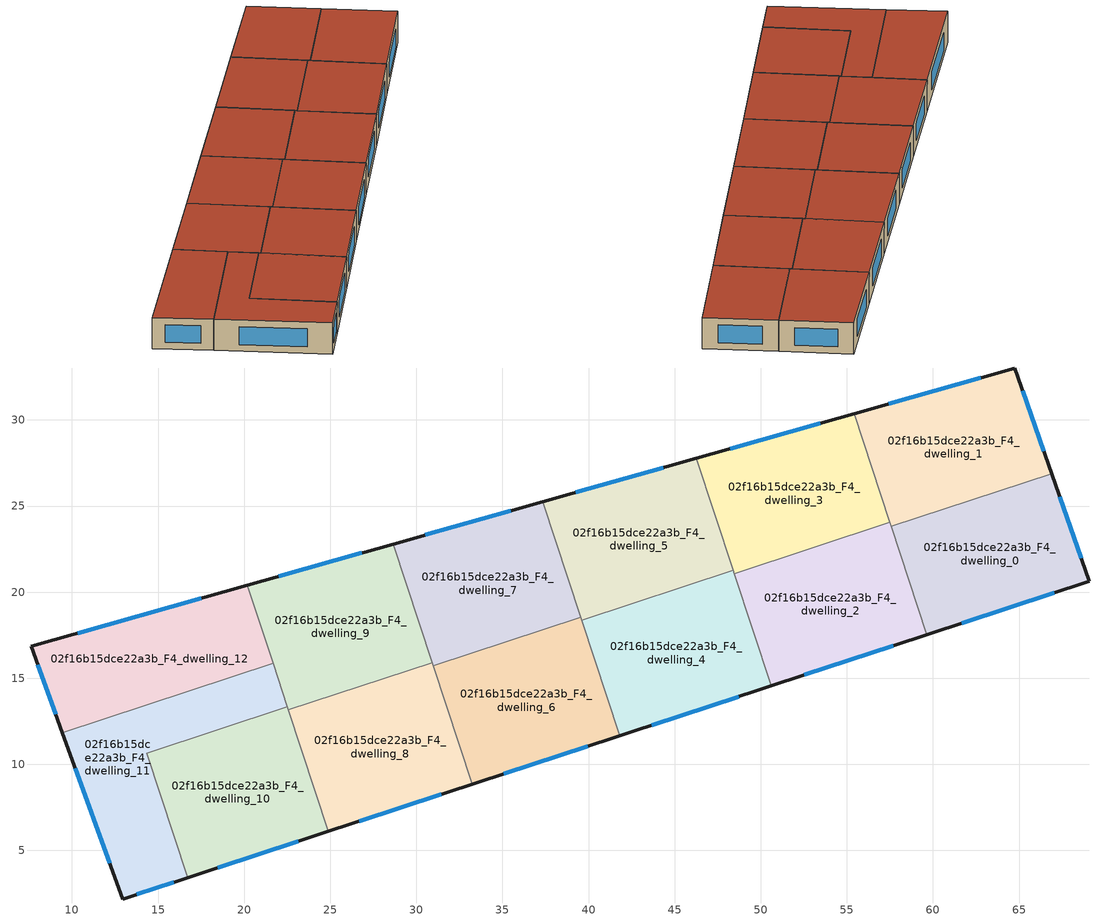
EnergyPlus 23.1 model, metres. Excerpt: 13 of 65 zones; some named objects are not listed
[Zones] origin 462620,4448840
02f16b15dce22a3b_F4_dwelling_0
 floor to 02f16b15dce22a3b_F3_dwelling_0 (EU_floor_Construction): 66.9,26.88 69.08,20.63 59.64,17.53 57.58,23.82 z12
 wall outside (EU_wall_Construction): 59.64,17.53 69.08,20.63 66.9,26.88 z12:15
 wall to 02f16b15dce22a3b_F4_dwelling_1 (EU_wall_Construction): 66.9,26.88 57.58,23.82 z12:15
 wall to 02f16b15dce22a3b_F4_dwelling_2 (EU_wall_Construction): 57.58,23.82 59.64,17.53 z12:15
 window (EU_Window_Construction): 68.61,21.97 67.37,25.54 / 61.66,18.19 67.06,19.97 z12.64:14.36
 roof outside (EU_roof_Construction): 69.08,20.63 66.9,26.88 57.58,23.82 59.64,17.53 z15
02f16b15dce22a3b_F4_dwelling_1
 floor to 02f16b15dce22a3b_F3_dwelling_1 (EU_floor_Construction): 64.76,33.02 66.9,26.88 57.58,23.82 55.42,30.37 z12
 wall outside (EU_wall_Construction): 66.9,26.88 64.76,33.02 55.42,30.37 z12:15
 wall to 02f16b15dce22a3b_F4_dwelling_3 (EU_wall_Construction): 55.42,30.37 57.5,24.05 z12:15
 wall to 02f16b15dce22a3b_F4_dwelling_2 (EU_wall_Construction): 57.5,24.04 57.58,23.82 z12:15
 window (EU_Window_Construction): 66.44,28.2 65.22,31.7 / 62.76,32.45 57.42,30.94 z12.64:14.36
 roof outside (EU_roof_Construction): 66.9,26.88 64.76,33.02 55.42,30.37 57.58,23.82 z15
02f16b15dce22a3b_F4_dwelling_10
 floor to 02f16b15dce22a3b_F3_dwelling_10 (EU_floor_Construction): 22.51,13.34 24.89,6.1 16.74,3.42 14.36,10.66 z12
 wall outside (EU_wall_Construction): 16.74,3.42 24.89,6.1 z12:15
 wall to 02f16b15dce22a3b_F4_dwelling_11 (EU_wall_Construction): 22.51,13.34 14.36,10.66 16.74,3.42 z12:15
 wall to 02f16b15dce22a3b_F4_dwelling_8 (EU_wall_Construction): 24.89,6.1 22.57,13.16 z12:15
 wall to 02f16b15dce22a3b_F4_dwelling_9 (EU_wall_Construction): 22.57,13.16 22.51,13.34 z12:15
 window (EU_Window_Construction): 18.48,4 23.14,5.53 z12.64:14.36
 roof outside (EU_roof_Construction): 24.89,6.1 22.51,13.34 14.36,10.66 16.74,3.42 z15
02f16b15dce22a3b_F4_dwelling_11
 floor to 02f16b15dce22a3b_F3_dwelling_11 (EU_floor_Construction): 21.68,15.87 22.51,13.34 14.36,10.66 16.74,3.42 12.96,2.18 9.45,11.85 z12
 wall outside (EU_wall_Construction): 9.45,11.85 12.96,2.18 16.74,3.42 z12:15
 wall to 02f16b15dce22a3b_F4_dwelling_12 (EU_wall_Construction): 21.68,15.87 9.45,11.85 z12:15
 wall to 02f16b15dce22a3b_F4_dwelling_9 (EU_wall_Construction): 22.51,13.34 21.68,15.87 z12:15
 window (EU_Window_Construction): 13.77,2.45 15.93,3.16 / 10.2,9.78 12.2,4.25 z12.64:14.36
 roof outside (EU_roof_Construction): 16.74,3.42 14.36,10.66 22.51,13.34 21.68,15.87 9.45,11.85 12.96,2.18 z15
02f16b15dce22a3b_F4_dwelling_12
 floor to 02f16b15dce22a3b_F3_dwelling_12 (EU_floor_Construction): 20.19,20.4 21.68,15.87 9.45,11.85 7.64,16.85 z12
 wall outside (EU_wall_Construction): 20.19,20.4 7.64,16.85 9.45,11.85 z12:15
 wall to 02f16b15dce22a3b_F4_dwelling_9 (EU_wall_Construction): 21.68,15.87 20.19,20.4 z12:15
 window (EU_Window_Construction): 8.03,15.78 9.06,12.92 / 17.5,19.64 10.33,17.61 z12.64:14.36
 roof outside (EU_roof_Construction): 21.68,15.87 20.19,20.4 7.64,16.85 9.45,11.85 z15
02f16b15dce22a3b_F4_dwelling_2
 floor to 02f16b15dce22a3b_F3_dwelling_2 (EU_floor_Construction): 57.5,24.04 59.64,17.53 50.6,14.55 48.45,21.07 z12
 wall outside (EU_wall_Construction): 50.6,14.55 59.64,17.53 z12:15
 wall to 02f16b15dce22a3b_F4_dwelling_3 (EU_wall_Construction): 57.5,24.04 48.45,21.07 z12:15
 wall to 02f16b15dce22a3b_F4_dwelling_4 (EU_wall_Construction): 48.45,21.07 50.6,14.55 z12:15
 window (EU_Window_Construction): 52.53,15.19 57.71,16.89 z12.64:14.36
 roof outside (EU_roof_Construction): 59.64,17.53 57.5,24.04 48.45,21.07 50.6,14.55 z15
02f16b15dce22a3b_F4_dwelling_3
 floor to 02f16b15dce22a3b_F3_dwelling_3 (EU_floor_Construction): 55.42,30.37 57.5,24.04 48.45,21.07 46.25,27.78 z12
 wall outside (EU_wall_Construction): 55.42,30.37 46.25,27.78 z12:15
 wall to 02f16b15dce22a3b_F4_dwelling_5 (EU_wall_Construction): 46.25,27.78 48.39,21.26 z12:15
 wall to 02f16b15dce22a3b_F4_dwelling_4 (EU_wall_Construction): 48.39,21.26 48.45,21.07 z12:15
 window (EU_Window_Construction): 53.46,29.82 48.21,28.33 z12.64:14.36
 roof outside (EU_roof_Construction): 57.5,24.04 55.42,30.37 46.25,27.78 48.45,21.07 z15
02f16b15dce22a3b_F4_dwelling_4
 floor to 02f16b15dce22a3b_F3_dwelling_4 (EU_floor_Construction): 48.39,21.26 50.6,14.55 41.8,11.66 39.6,18.37 z12
 wall outside (EU_wall_Construction): 41.8,11.66 50.6,14.55 z12:15
 wall to 02f16b15dce22a3b_F4_dwelling_5 (EU_wall_Construction): 48.39,21.26 39.6,18.37 z12:15
 wall to 02f16b15dce22a3b_F4_dwelling_6 (EU_wall_Construction): 39.6,18.37 41.8,11.66 z12:15
 window (EU_Window_Construction): 43.68,12.28 48.71,13.94 z12.64:14.36
 roof outside (EU_roof_Construction): 50.6,14.55 48.39,21.26 39.6,18.37 41.8,11.66 z15
02f16b15dce22a3b_F4_dwelling_5
 floor to 02f16b15dce22a3b_F3_dwelling_5 (EU_floor_Construction): 46.25,27.78 48.39,21.26 39.6,18.37 37.33,25.25 z12
 wall outside (EU_wall_Construction): 46.25,27.78 37.33,25.25 z12:15
 wall to 02f16b15dce22a3b_F4_dwelling_7 (EU_wall_Construction): 37.33,25.25 39.54,18.55 z12:15
 wall to 02f16b15dce22a3b_F4_dwelling_6 (EU_wall_Construction): 39.54,18.55 39.6,18.37 z12:15
 window (EU_Window_Construction): 44.34,27.24 39.24,25.79 z12.64:14.36
 roof outside (EU_roof_Construction): 48.39,21.26 46.25,27.78 37.33,25.25 39.6,18.37 z15
02f16b15dce22a3b_F4_dwelling_6
 floor to 02f16b15dce22a3b_F3_dwelling_6 (EU_floor_Construction): 39.54,18.55 41.8,11.66 33.24,8.85 30.97,15.73 z12
 wall outside (EU_wall_Construction): 33.24,8.85 41.8,11.66 z12:15
 wall to 02f16b15dce22a3b_F4_dwelling_7 (EU_wall_Construction): 39.54,18.55 30.97,15.73 z12:15
 wall to 02f16b15dce22a3b_F4_dwelling_8 (EU_wall_Construction): 30.97,15.73 33.24,8.85 z12:15
 window (EU_Window_Construction): 35.07,9.45 39.97,11.06 z12.64:14.36
 roof outside (EU_roof_Construction): 41.8,11.66 39.54,18.55 30.97,15.73 33.24,8.85 z15
02f16b15dce22a3b_F4_dwelling_7
 floor to 02f16b15dce22a3b_F3_dwelling_7 (EU_floor_Construction): 37.33,25.25 39.54,18.55 30.97,15.73 28.65,22.8 z12
 wall outside (EU_wall_Construction): 37.33,25.25 28.65,22.8 z12:15
 wall to 02f16b15dce22a3b_F4_dwelling_9 (EU_wall_Construction): 28.65,22.8 30.92,15.91 z12:15
 wall to 02f16b15dce22a3b_F4_dwelling_8 (EU_wall_Construction): 30.92,15.91 30.97,15.73 z12:15
 window (EU_Window_Construction): 35.47,24.73 30.51,23.32 z12.64:14.36
 roof outside (EU_roof_Construction): 39.54,18.55 37.33,25.25 28.65,22.8 30.97,15.73 z15
02f16b15dce22a3b_F4_dwelling_8
 floor to 02f16b15dce22a3b_F3_dwelling_8 (EU_floor_Construction): 30.92,15.91 33.24,8.85 24.89,6.1 22.57,13.17 z12
 wall outside (EU_wall_Construction): 24.89,6.1 33.24,8.85 z12:15
 wall to 02f16b15dce22a3b_F4_dwelling_9 (EU_wall_Construction): 30.92,15.91 22.57,13.17 z12:15
 window (EU_Window_Construction): 26.68,6.69 31.45,8.26 z12.64:14.36
 roof outside (EU_roof_Construction): 33.24,8.85 30.92,15.91 22.57,13.17 24.89,6.1 z15
02f16b15dce22a3b_F4_dwelling_9
 floor to 02f16b15dce22a3b_F3_dwelling_9 (EU_floor_Construction): 28.65,22.8 30.92,15.91 22.57,13.17 20.19,20.4 z12
 wall outside (EU_wall_Construction): 28.65,22.8 20.19,20.4 z12:15
 window (EU_Window_Construction): 26.84,22.28 22,20.91 z12.64:14.36
 roof outside (EU_roof_Construction): 30.92,15.91 28.65,22.8 20.19,20.4 22.57,13.17 z15
[Building]
EU S2 Campaign: North Axis=0; Terrain=City; Solar Distribution=FullExterior
[Site:Location]
Yerevan-Zvartnots.Intl.AP: Latitude=40.15; Longitude=44.383; Time Zone=4; Elevation=854
[SizingPeriod:WeatherFileDays]
AnnualSizingPeriod: Begin Month=1; Begin Day of Month=1; End Month=12; End Day of Month=31; Day of Week for Start Day=Monday; Use Weather File Daylight Saving Period=No; Use Weather File Rain and Snow Indicators=No
[MATERIAL]
EU_InternalMass_Material: Roughness=MediumRough; Thickness=0.1; Conductivity=1; Density=1800; Specific Heat=900; Thermal Absorptance=0.9; Solar Absorptance=0.7; Visible Absorptance=0.7
[MATERIAL:NOMASS] Roughness=MediumRough; Thermal Absorptance=0.9; Solar Absorptance=0.7; Visible Absorptance=0.7
Name | Thermal Resistance
EU_wall_NoMass | 1.05043
EU_roof_NoMass | 1.45357
EU_floor_NoMass | 0.478065
[WINDOWMATERIAL:SIMPLEGLAZINGSYSTEM]
EU_Window_SimpleGlazing: UFactor=2.5566; Solar Heat Gain Coefficient=0.75; Visible Transmittance=0.75
[CONSTRUCTION]
EU_wall_Construction: EU_wall_NoMass
EU_roof_Construction: EU_roof_NoMass
EU_floor_Construction: EU_floor_NoMass
EU_Window_Construction: EU_Window_SimpleGlazing
EU_InternalMass_Construction: EU_InternalMass_Material
[ZONE] Type=1; Multiplier=1; Ceiling Height=autocalculate; Floor Area=autocalculate; Part of Total Floor Area=Yes
Name | Volume
02f16b15dce22a3b_F4_dwelling_0 | 195.991
02f16b15dce22a3b_F4_dwelling_1 | 195.99
02f16b15dce22a3b_F4_dwelling_10 | 195.981
02f16b15dce22a3b_F4_dwelling_11 | 195.964
02f16b15dce22a3b_F4_dwelling_12 | 196.015
02f16b15dce22a3b_F4_dwelling_2 | 195.971
02f16b15dce22a3b_F4_dwelling_3 | 196.006
02f16b15dce22a3b_F4_dwelling_4 | 195.965
02f16b15dce22a3b_F4_dwelling_5 | 195.96
02f16b15dce22a3b_F4_dwelling_6 | 195.975
02f16b15dce22a3b_F4_dwelling_7 | 195.978
02f16b15dce22a3b_F4_dwelling_8 | 195.961
02f16b15dce22a3b_F4_dwelling_9 | 195.983
[INTERNALMASS] Construction=EU_InternalMass_Construction
Name | Zone or ZoneList | Surface Area
02f16b15dce22a3b_F4_dwelling_0_EU_InternalMass | 02f16b15dce22a3b_F4_dwelling_0 | 65.3321
02f16b15dce22a3b_F4_dwelling_1_EU_InternalMass | 02f16b15dce22a3b_F4_dwelling_1 | 65.3305
02f16b15dce22a3b_F4_dwelling_2_EU_InternalMass | 02f16b15dce22a3b_F4_dwelling_2 | 65.322
02f16b15dce22a3b_F4_dwelling_3_EU_InternalMass | 02f16b15dce22a3b_F4_dwelling_3 | 65.3323
02f16b15dce22a3b_F4_dwelling_4_EU_InternalMass | 02f16b15dce22a3b_F4_dwelling_4 | 65.3194
02f16b15dce22a3b_F4_dwelling_5_EU_InternalMass | 02f16b15dce22a3b_F4_dwelling_5 | 65.319
02f16b15dce22a3b_F4_dwelling_6_EU_InternalMass | 02f16b15dce22a3b_F4_dwelling_6 | 65.3262
02f16b15dce22a3b_F4_dwelling_7_EU_InternalMass | 02f16b15dce22a3b_F4_dwelling_7 | 65.3278
02f16b15dce22a3b_F4_dwelling_8_EU_InternalMass | 02f16b15dce22a3b_F4_dwelling_8 | 65.3214
02f16b15dce22a3b_F4_dwelling_9_EU_InternalMass | 02f16b15dce22a3b_F4_dwelling_9 | 65.327
02f16b15dce22a3b_F4_dwelling_10_EU_InternalMass | 02f16b15dce22a3b_F4_dwelling_10 | 65.3256
02f16b15dce22a3b_F4_dwelling_11_EU_InternalMass | 02f16b15dce22a3b_F4_dwelling_11 | 65.3212
02f16b15dce22a3b_F4_dwelling_12_EU_InternalMass | 02f16b15dce22a3b_F4_dwelling_12 | 65.3379
[OTHEREQUIPMENT] Fuel Type=Electricity; Design Level Calculation Method=Watts/Area; Power per Zone Floor Area=1; Fraction Latent=0; Fraction Radiant=0; Fraction Lost=0; Carbon Dioxide Generation Rate=0; EndUse Subcategory=EU_Step8_InternalGains
Name | Zone or ZoneList or Space or SpaceList | Schedule
EU_Step8_InternalGain_02f16b15dce22a3b_F4_dwelling_0_f000 | 02f16b15dce22a3b_F4_dwelling_0 | EU_Step8_GainSchedule_02f16b15dce22a3b_F4_dwelling_0_f000
EU_Step8_InternalGain_02f16b15dce22a3b_F4_dwelling_1_f000 | 02f16b15dce22a3b_F4_dwelling_1 | EU_Step8_GainSchedule_02f16b15dce22a3b_F4_dwelling_1_f000
EU_Step8_InternalGain_02f16b15dce22a3b_F4_dwelling_2_f000 | 02f16b15dce22a3b_F4_dwelling_2 | EU_Step8_GainSchedule_02f16b15dce22a3b_F4_dwelling_2_f000
EU_Step8_InternalGain_02f16b15dce22a3b_F4_dwelling_3_f000 | 02f16b15dce22a3b_F4_dwelling_3 | EU_Step8_GainSchedule_02f16b15dce22a3b_F4_dwelling_3_f000
EU_Step8_InternalGain_02f16b15dce22a3b_F4_dwelling_4_f000 | 02f16b15dce22a3b_F4_dwelling_4 | EU_Step8_GainSchedule_02f16b15dce22a3b_F4_dwelling_4_f000
EU_Step8_InternalGain_02f16b15dce22a3b_F4_dwelling_5_f000 | 02f16b15dce22a3b_F4_dwelling_5 | EU_Step8_GainSchedule_02f16b15dce22a3b_F4_dwelling_5_f000
EU_Step8_InternalGain_02f16b15dce22a3b_F4_dwelling_6_f000 | 02f16b15dce22a3b_F4_dwelling_6 | EU_Step8_GainSchedule_02f16b15dce22a3b_F4_dwelling_6_f000
EU_Step8_InternalGain_02f16b15dce22a3b_F4_dwelling_7_f000 | 02f16b15dce22a3b_F4_dwelling_7 | EU_Step8_GainSchedule_02f16b15dce22a3b_F4_dwelling_7_f000
EU_Step8_InternalGain_02f16b15dce22a3b_F4_dwelling_8_f000 | 02f16b15dce22a3b_F4_dwelling_8 | EU_Step8_GainSchedule_02f16b15dce22a3b_F4_dwelling_8_f000
EU_Step8_InternalGain_02f16b15dce22a3b_F4_dwelling_9_f000 | 02f16b15dce22a3b_F4_dwelling_9 | EU_Step8_GainSchedule_02f16b15dce22a3b_F4_dwelling_9_f000
EU_Step8_InternalGain_02f16b15dce22a3b_F4_dwelling_10_f000 | 02f16b15dce22a3b_F4_dwelling_10 | EU_Step8_GainSchedule_02f16b15dce22a3b_F4_dwelling_10_f000
EU_Step8_InternalGain_02f16b15dce22a3b_F4_dwelling_11_f000 | 02f16b15dce22a3b_F4_dwelling_11 | EU_Step8_GainSchedule_02f16b15dce22a3b_F4_dwelling_11_f000
EU_Step8_InternalGain_02f16b15dce22a3b_F4_dwelling_12_f000 | 02f16b15dce22a3b_F4_dwelling_12 | EU_Step8_GainSchedule_02f16b15dce22a3b_F4_dwelling_12_f000
[ZONEVENTILATION:DESIGNFLOWRATE] Schedule=EU_AlwaysOn; Design Flow Rate Calculation Method=AirChanges/Hour; Air Changes per Hour=0.557805; Ventilation Type=Natural; Fan Pressure Rise=0; Fan Total Efficiency=1; Constant Term Coefficient=1; Temperature Term Coefficient=0; Velocity Term Coefficient=0; Velocity Squared Term Coefficient=0; Minimum Indoor Temperature=-100; Maximum Indoor Temperature=100; Delta Temperature=-100; Minimum Outdoor Temperature=-100; Maximum Outdoor Temperature=100; Maximum Wind Speed=40
Name | Zone or ZoneList or Space or SpaceList
EU_ConstantAir_02f16b15dce22a3b_F4_dwelling_0 | 02f16b15dce22a3b_F4_dwelling_0
EU_ConstantAir_02f16b15dce22a3b_F4_dwelling_1 | 02f16b15dce22a3b_F4_dwelling_1
EU_ConstantAir_02f16b15dce22a3b_F4_dwelling_2 | 02f16b15dce22a3b_F4_dwelling_2
EU_ConstantAir_02f16b15dce22a3b_F4_dwelling_3 | 02f16b15dce22a3b_F4_dwelling_3
EU_ConstantAir_02f16b15dce22a3b_F4_dwelling_4 | 02f16b15dce22a3b_F4_dwelling_4
EU_ConstantAir_02f16b15dce22a3b_F4_dwelling_5 | 02f16b15dce22a3b_F4_dwelling_5
EU_ConstantAir_02f16b15dce22a3b_F4_dwelling_6 | 02f16b15dce22a3b_F4_dwelling_6
EU_ConstantAir_02f16b15dce22a3b_F4_dwelling_7 | 02f16b15dce22a3b_F4_dwelling_7
EU_ConstantAir_02f16b15dce22a3b_F4_dwelling_8 | 02f16b15dce22a3b_F4_dwelling_8
EU_ConstantAir_02f16b15dce22a3b_F4_dwelling_9 | 02f16b15dce22a3b_F4_dwelling_9
EU_ConstantAir_02f16b15dce22a3b_F4_dwelling_10 | 02f16b15dce22a3b_F4_dwelling_10
EU_ConstantAir_02f16b15dce22a3b_F4_dwelling_11 | 02f16b15dce22a3b_F4_dwelling_11
EU_ConstantAir_02f16b15dce22a3b_F4_dwelling_12 | 02f16b15dce22a3b_F4_dwelling_12
[HVACTEMPLATE:ZONE:IDEALLOADSAIRSYSTEM] System Availability Schedule=EU_AlwaysOn; Maximum Heating Supply Air Temperature=50; Minimum Cooling Supply Air Temperature=13; Maximum Heating Supply Air Humidity Ratio=0.0156; Minimum Cooling Supply Air Humidity Ratio=0.0077; Heating Limit=NoLimit; Cooling Limit=NoLimit; Heating Availability Schedule=EU_AlwaysOn; Cooling Availability Schedule=EU_CoolingOff; Dehumidification Control Type=ConstantSensibleHeatRatio; Cooling Sensible Heat Ratio=0.7; Dehumidification Setpoint=60; Humidification Control Type=None; Humidification Setpoint=30; Outdoor Air Method=None; Outdoor Air Flow Rate per Person=0.00944; Outdoor Air Flow Rate per Zone Floor Area=0; Outdoor Air Flow Rate per Zone=0; Demand Controlled Ventilation Type=None; Outdoor Air Economizer Type=NoEconomizer; Heat Recovery Type=None; Sensible Heat Recovery Effectiveness=0.7; Latent Heat Recovery Effectiveness=0.65
Name | Template Thermostat
02f16b15dce22a3b_F4_dwelling_0 | EU_HeatOnly_02f16b15dce22a3b_F4_dwelling_0
02f16b15dce22a3b_F4_dwelling_1 | EU_HeatOnly_02f16b15dce22a3b_F4_dwelling_1
02f16b15dce22a3b_F4_dwelling_2 | EU_HeatOnly_02f16b15dce22a3b_F4_dwelling_2
02f16b15dce22a3b_F4_dwelling_3 | EU_HeatOnly_02f16b15dce22a3b_F4_dwelling_3
02f16b15dce22a3b_F4_dwelling_4 | EU_HeatOnly_02f16b15dce22a3b_F4_dwelling_4
02f16b15dce22a3b_F4_dwelling_5 | EU_HeatOnly_02f16b15dce22a3b_F4_dwelling_5
02f16b15dce22a3b_F4_dwelling_6 | EU_HeatOnly_02f16b15dce22a3b_F4_dwelling_6
02f16b15dce22a3b_F4_dwelling_7 | EU_HeatOnly_02f16b15dce22a3b_F4_dwelling_7
02f16b15dce22a3b_F4_dwelling_8 | EU_HeatOnly_02f16b15dce22a3b_F4_dwelling_8
02f16b15dce22a3b_F4_dwelling_9 | EU_HeatOnly_02f16b15dce22a3b_F4_dwelling_9
02f16b15dce22a3b_F4_dwelling_10 | EU_HeatOnly_02f16b15dce22a3b_F4_dwelling_10
02f16b15dce22a3b_F4_dwelling_11 | EU_HeatOnly_02f16b15dce22a3b_F4_dwelling_11
02f16b15dce22a3b_F4_dwelling_12 | EU_HeatOnly_02f16b15dce22a3b_F4_dwelling_12
[SIZING:ZONE] Zone Cooling Design Supply Air Temperature Input Method=SupplyAirTemperature; Zone Cooling Design Supply Air Temperature=13; Zone Heating Design Supply Air Temperature Input Method=SupplyAirTemperature; Zone Heating Design Supply Air Temperature=50; Zone Cooling Design Supply Air Humidity Ratio=0.008; Zone Heating Design Supply Air Humidity Ratio=0.008; Cooling Design Air Flow Method=DesignDay; Cooling Design Air Flow Rate=0; Cooling Minimum Air Flow per Zone Floor Area=0.000762; Cooling Minimum Air Flow=0; Cooling Minimum Air Flow Fraction=0.2; Heating Design Air Flow Method=DesignDay; Heating Design Air Flow Rate=0; Heating Maximum Air Flow per Zone Floor Area=0.002032; Heating Maximum Air Flow=0.141576; Heating Maximum Air Flow Fraction=0.3; Account for Dedicated Outdoor Air System=No; Dedicated Outdoor Air System Control Strategy=NeutralSupplyAir; Dedicated Outdoor Air Low Setpoint Temperature for Design=autosize; Dedicated Outdoor Air High Setpoint Temperature for Design=autosize; Zone Load Sizing Method=Sensible Load Only No Latent Load; Zone Latent Cooling Design Supply Air Humidity Ratio Input Method=HumidityRatioDifference; Zone Cooling Design Supply Air Humidity Ratio Difference=0.005; Zone Latent Heating Design Supply Air Humidity Ratio Input Method=HumidityRatioDifference; Zone Humidification Design Supply Air Humidity Ratio Difference=0.005
02f16b15dce22a3b_F4_dwelling_0; 02f16b15dce22a3b_F4_dwelling_1; 02f16b15dce22a3b_F4_dwelling_2; 02f16b15dce22a3b_F4_dwelling_3; 02f16b15dce22a3b_F4_dwelling_4; 02f16b15dce22a3b_F4_dwelling_5; 02f16b15dce22a3b_F4_dwelling_6; 02f16b15dce22a3b_F4_dwelling_7; 02f16b15dce22a3b_F4_dwelling_8; 02f16b15dce22a3b_F4_dwelling_9; 02f16b15dce22a3b_F4_dwelling_10; 02f16b15dce22a3b_F4_dwelling_11; 02f16b15dce22a3b_F4_dwelling_12
[SCHEDULE:CONSTANT]
Name | Hourly Value
EU_AlwaysOn | 1
EU_CoolingOff | 0
[SCHEDULE:FILE] Column Number=1; Rows to Skip at Top=0; Number of Hours of Data=8760; Column Separator=Comma; Interpolate to Timestep=No; Minutes per Item=60; Adjust Schedule for Daylight Savings=Yes
Name | File
EU_Step8_GainSchedule_02f16b15dce22a3b_F4_dwelling_0_f000 | ../../schedules/02f16b15dce22a3b/02f16b15dce22a3b_F4_dwelling_0_f000_gain.csv
EU_Step8_GainSchedule_02f16b15dce22a3b_F4_dwelling_1_f000 | ../../schedules/02f16b15dce22a3b/02f16b15dce22a3b_F4_dwelling_1_f000_gain.csv
EU_Step8_GainSchedule_02f16b15dce22a3b_F4_dwelling_2_f000 | ../../schedules/02f16b15dce22a3b/02f16b15dce22a3b_F4_dwelling_2_f000_gain.csv
EU_Step8_GainSchedule_02f16b15dce22a3b_F4_dwelling_3_f000 | ../../schedules/02f16b15dce22a3b/02f16b15dce22a3b_F4_dwelling_3_f000_gain.csv
EU_Step8_GainSchedule_02f16b15dce22a3b_F4_dwelling_4_f000 | ../../schedules/02f16b15dce22a3b/02f16b15dce22a3b_F4_dwelling_4_f000_gain.csv
EU_Step8_GainSchedule_02f16b15dce22a3b_F4_dwelling_5_f000 | ../../schedules/02f16b15dce22a3b/02f16b15dce22a3b_F4_dwelling_5_f000_gain.csv
EU_Step8_GainSchedule_02f16b15dce22a3b_F4_dwelling_6_f000 | ../../schedules/02f16b15dce22a3b/02f16b15dce22a3b_F4_dwelling_6_f000_gain.csv
EU_Step8_GainSchedule_02f16b15dce22a3b_F4_dwelling_7_f000 | ../../schedules/02f16b15dce22a3b/02f16b15dce22a3b_F4_dwelling_7_f000_gain.csv
EU_Step8_GainSchedule_02f16b15dce22a3b_F4_dwelling_8_f000 | ../../schedules/02f16b15dce22a3b/02f16b15dce22a3b_F4_dwelling_8_f000_gain.csv
EU_Step8_GainSchedule_02f16b15dce22a3b_F4_dwelling_9_f000 | ../../schedules/02f16b15dce22a3b/02f16b15dce22a3b_F4_dwelling_9_f000_gain.csv
EU_Step8_GainSchedule_02f16b15dce22a3b_F4_dwelling_10_f000 | ../../schedules/02f16b15dce22a3b/02f16b15dce22a3b_F4_dwelling_10_f000_gain.csv
EU_Step8_GainSchedule_02f16b15dce22a3b_F4_dwelling_11_f000 | ../../schedules/02f16b15dce22a3b/02f16b15dce22a3b_F4_dwelling_11_f000_gain.csv
EU_Step8_GainSchedule_02f16b15dce22a3b_F4_dwelling_12_f000 | ../../schedules/02f16b15dce22a3b/02f16b15dce22a3b_F4_dwelling_12_f000_gain.csv
